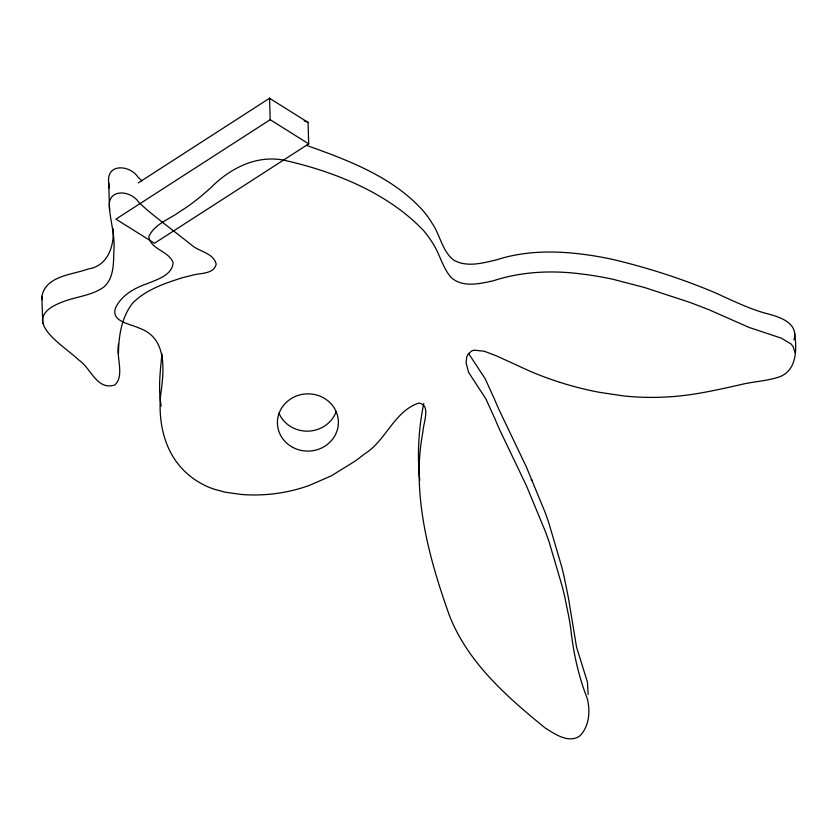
<?xml version="1.0" encoding="UTF-8"?>
<svg xmlns="http://www.w3.org/2000/svg" width="837" height="837" viewBox="0 0 837 837"><rect width="100%" height="100%" fill="white"/><g stroke="black" fill="none" stroke-linecap="round" stroke-linejoin="round"><path stroke-width="1.26" d="M306.426 145.335C348.37 160.317 392.783 176.848 423.219 210.882A107.502 100.953 -1.7 0 1 432.154 223.312C440.189 235.04 442.072 250.922 453.633 260.077C466.805 267.631 482.719 263.09 496.508 259.847C523.596 251.058 552.514 250.556 580.564 253.988A318.28 298.893 -1.7 0 1 612.485 259.376C647.733 267.714 682.448 278.888 715.802 293.023C731.59 300.221 747.253 307.87 763.93 312.829C776.998 316.177 799.147 321.722 793.926 339.874M794.554 332.833C797.127 349.929 797.023 372.591 776.443 377.801C764.453 381.233 751.867 381.839 739.762 384.842C716.137 390.188 692.366 395.545 668.104 396.884A250.859 235.584 -1.7 0 1 623.544 395.922L599.512 392.344A317.746 298.401 -1.7 0 1 560.351 382.467M109.574 210.213L108.726 182.864C106.048 163.058 129.84 164.69 137.969 177.109A262.494 246.507 -1.7 0 0 142.018 180.876M118.456 353.612C118.708 335.909 121.459 317.15 132.842 302.91C146.088 289.581 164.795 283.325 182.34 277.748A181.263 170.214 -1.7 0 1 190.982 275.624C199.258 272.705 213.613 274.839 216.187 264.23C213.78 253.004 199.405 251.853 191.757 245.199C177.36 233.596 162.43 222.652 148.212 210.819A262.494 246.507 -1.7 0 1 138.712 202.24C130.593 189.821 106.791 188.199 109.469 208.005C110.494 221.648 114.857 234.988 113.999 248.819C113.277 261.918 114.659 277.685 103.683 287.154C91.62 295.754 76.136 296.539 62.639 301.895C16.97 319.054 61.467 343.704 79.096 360.234C91.202 368.343 96.642 390.638 114.753 385.01C124.901 376.022 115.945 356.416 118.509 343.955M42.75 323.134L41.85 296.434C45.732 275.655 72.108 274.944 88.283 268.949C107.732 266.166 114.407 245.932 113.121 228.794M588.16 694.532L587.469 682.228L576.536 647.064L570.049 607.84A460.224 432.195 -1.7 0 0 568.166 596.582L564.347 577.875A567.925 533.336 -1.7 0 0 561.7 566.712L548.748 522.686A504.083 473.376 -1.7 0 0 544.908 511.857L526.368 466.952L499.25 410.172A336.819 316.302 -1.7 0 1 494.698 399.647L485.157 378.701L468.521 353.413M161.991 353.967C160.212 371.251 158.047 388.818 161.164 406.081M423.773 403.465C418.584 428.711 417.088 454.7 419.755 480.344M138.293 182.885L269.545 98.253L270.184 119.712L308.696 143.859L154.468 243.274L115.956 219.127L270.184 119.712M304.26 120.8L304.909 120.946M305.118 120.988L308.058 122.38L308.696 143.859M269.545 98.274L308.058 122.422M269.629 98.201L269.828 99.205M42.394 299.719L41.85 296.434M795.15 352.795L793.099 346.518L790.975 343.923L781.214 338.127L748.958 327.382L709.002 309.742L690.222 302.513L644.323 287.457L613.082 279.317A318.28 298.893 -1.7 0 0 581.16 273.94C551.719 270.131 521.503 271.533 493.16 280.813C479.695 283.733 462.997 287.834 451.488 277.79C442.449 267.986 440.032 254.218 432.75 243.274A107.502 100.953 -1.7 0 0 423.804 230.845C387.782 192.698 333.722 171.25 283.377 160.076C256.007 154.971 229.893 168.519 211.06 187.488C201.508 196.14 191.537 204.364 180.551 211.144C169.848 219.148 154.688 223.741 148.808 236.547C150.367 249.604 168.938 250.828 173.081 262.682C172.38 275.059 157.471 279.338 147.835 283.44C135.113 287.74 122.108 294.75 115.851 307.231C109.773 321.722 130.76 323.898 139.674 328.303C168.091 338.451 163.885 372.046 160.537 395.755C158.444 420.99 163.675 448.119 181.001 467.433A76.429 71.773 -1.7 0 0 186.494 473.01A77.747 73.018 -1.7 0 0 202.69 484.32A76.837 72.16 -1.7 0 0 213.697 489.059L225.352 492.229L241.433 494.468A154.144 144.749 -1.7 0 0 309.198 485.47L331.295 475.866L355.034 461.166A228.836 214.9 -1.7 0 0 364.503 453.978C386.045 440.68 394.007 411.406 418.667 403.099C431.453 404.543 423.208 423.051 423.009 431.264C420.603 443.945 419.274 456.824 419.117 469.724C418.667 519.547 432.645 568.365 449.197 614.923C467.444 662.329 507.096 696.991 545.483 728.221C555.224 734.216 568.553 743.643 579.769 735.995C589.405 726.349 590.451 710.958 587.197 698.34C578.315 675.71 573.24 651.95 570.646 627.802A460.224 432.195 -1.7 0 0 568.762 616.534L564.944 597.827A567.925 533.336 -1.7 0 0 562.286 586.674L549.344 542.648A504.083 473.376 -1.7 0 0 545.494 531.819L526.41 485.701L499.835 430.124A336.819 316.302 -1.7 0 1 495.284 419.599L485.753 398.653L468.542 372.298L466.063 362.641L466.795 356.886L467.873 354.48L471.493 351.027L474.024 350.159L484.163 351.216L496.435 355.871L530.365 371.387A324.118 304.375 -1.7 0 0 537.574 374.338A335.742 315.298 -1.7 0 0 560.351 382.467M109.134 188.084L108.726 182.864M531.014 479.831A6.455 2.082 -23.1 0 1 532.395 480.72M336.233 411.48A30.488 28.625 -1.7 0 1 308.236 431.139A30.488 28.625 -1.7 0 1 279.024 413.29M293.013 447.513A30.488 28.625 -1.7 0 0 338.389 422.005A30.488 28.625 -1.7 0 0 292.322 397.931A30.488 28.625 -1.7 0 0 293.013 447.513"/></g></svg>
